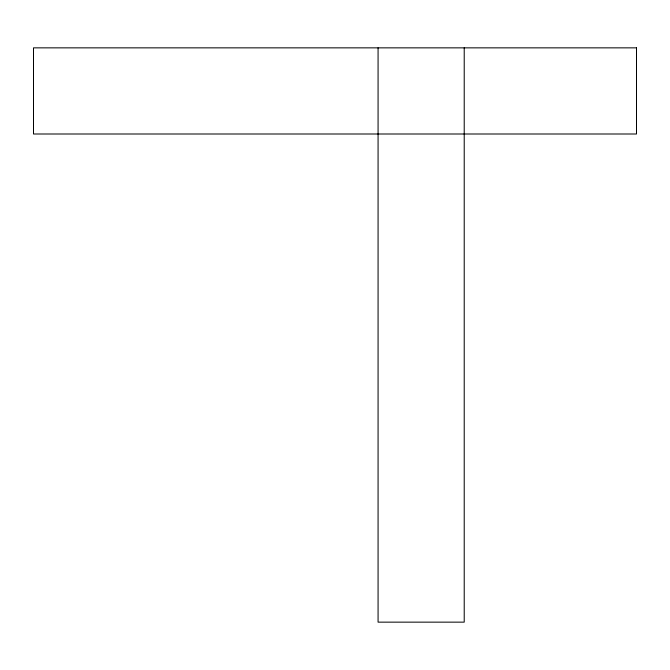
<?xml version="1.0" encoding="UTF-8"?>
<svg xmlns="http://www.w3.org/2000/svg" width="670" height="670" viewBox="0 0 670 670"><rect width="100%" height="100%" fill="white"/><g stroke="black" fill="none" stroke-linecap="round" stroke-linejoin="round"><path stroke-width="1" d="M464.218 47.855L464.218 622.145L378.073 622.145L378.073 47.855M636.5 47.855L33.5 47.855L33.5 134L636.5 134L636.5 47.855"/></g></svg>
